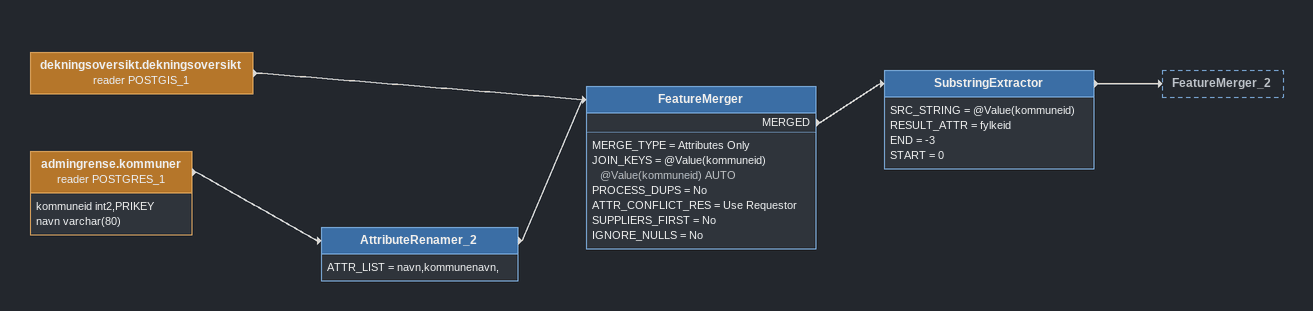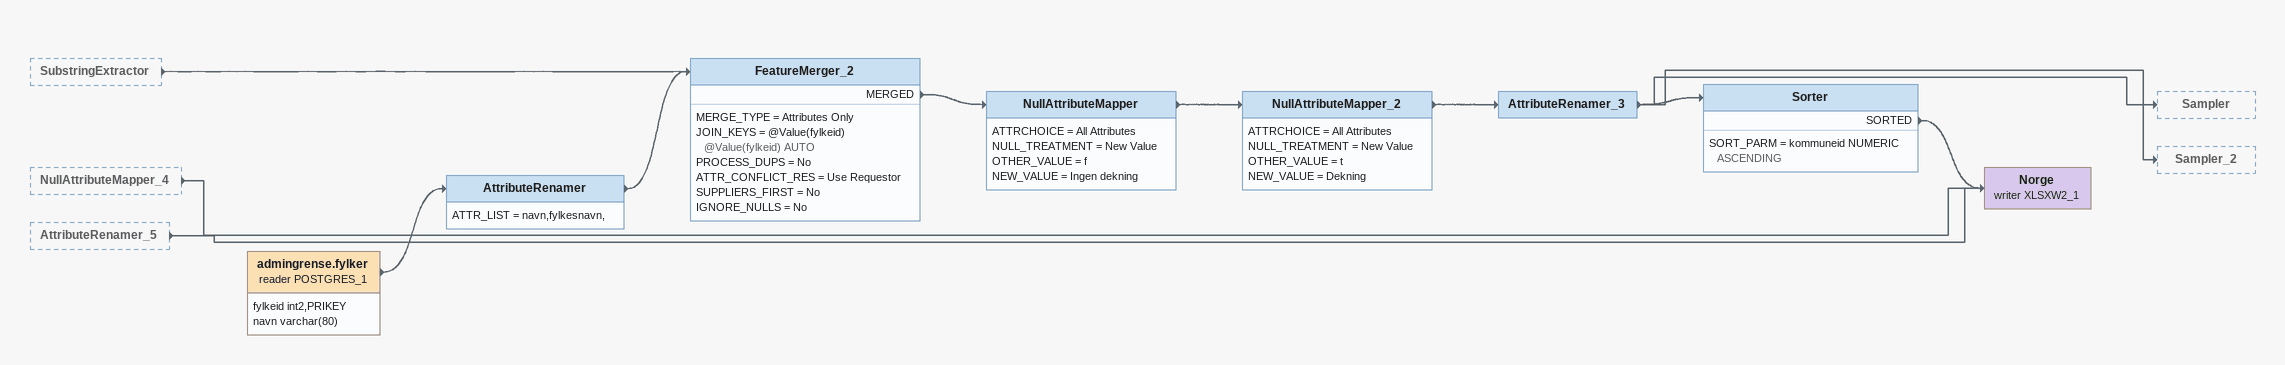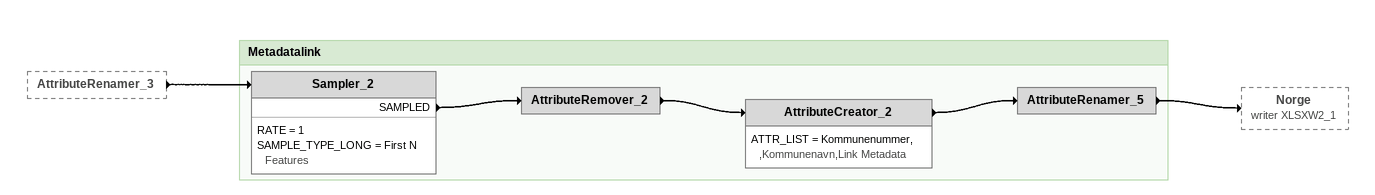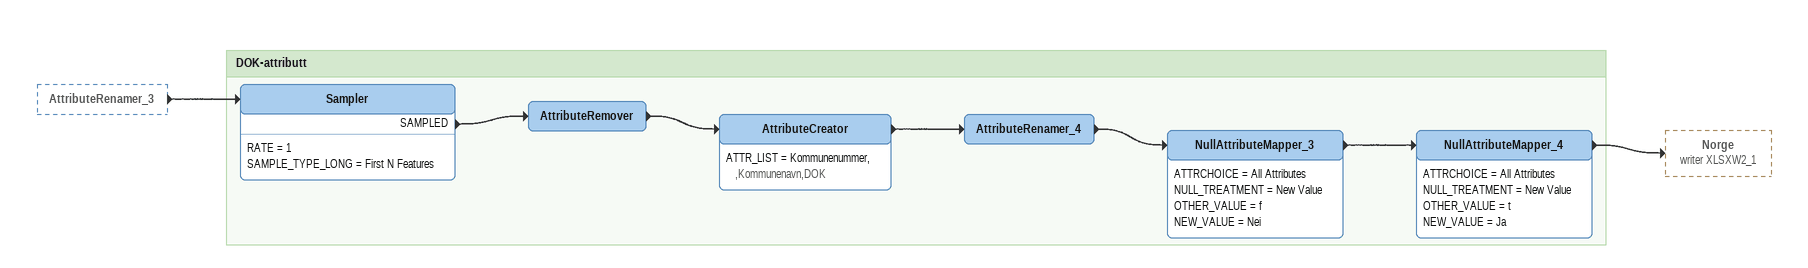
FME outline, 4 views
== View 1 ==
dekningsoversikt.dekningsoversikt (reader POSTGIS_1)
    -> FeatureMerger
admingrense.kommuner (reader POSTGRES_1)
    attributes: kommuneid int2,PRIKEY, navn varchar(80)
    -> AttributeRenamer_2
AttributeRenamer_2
    ATTR_LIST = navn,kommunenavn,
    -> FeatureMerger
FeatureMerger
    MERGE_TYPE = Attributes Only
    JOIN_KEYS = @Value(kommuneid) @Value(kommuneid) AUTO
    PROCESS_DUPS = No
    ATTR_CONFLICT_RES = Use Requestor
    SUPPLIERS_FIRST = No
    IGNORE_NULLS = No
    MERGED -> SubstringExtractor
SubstringExtractor
    SRC_STRING = @Value(kommuneid)
    RESULT_ATTR = fylkeid
    END = -3
    START = 0
    -> FeatureMerger_2

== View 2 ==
SubstringExtractor [outside]
    -> FeatureMerger_2
NullAttributeMapper_4 [outside]
    -> Norge (writer XLSXW2_1)
AttributeRenamer_5 [outside]
    -> Norge (writer XLSXW2_1)
admingrense.fylker (reader POSTGRES_1)
    attributes: fylkeid int2,PRIKEY, navn varchar(80)
    -> AttributeRenamer
AttributeRenamer
    ATTR_LIST = navn,fylkesnavn,
    -> FeatureMerger_2
FeatureMerger_2
    MERGE_TYPE = Attributes Only
    JOIN_KEYS = @Value(fylkeid) @Value(fylkeid) AUTO
    PROCESS_DUPS = No
    ATTR_CONFLICT_RES = Use Requestor
    SUPPLIERS_FIRST = No
    IGNORE_NULLS = No
    MERGED -> NullAttributeMapper
NullAttributeMapper
    ATTRCHOICE = All Attributes
    NULL_TREATMENT = New Value
    OTHER_VALUE = f
    NEW_VALUE = Ingen dekning
    -> NullAttributeMapper_2
NullAttributeMapper_2
    ATTRCHOICE = All Attributes
    NULL_TREATMENT = New Value
    OTHER_VALUE = t
    NEW_VALUE = Dekning
    -> AttributeRenamer_3
AttributeRenamer_3
    -> Sorter
    -> Sampler
    -> Sampler_2
Sorter
    SORT_PARM = kommuneid NUMERIC ASCENDING
    SORTED -> Norge (writer XLSXW2_1)
Norge (writer XLSXW2_1)

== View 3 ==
AttributeRenamer_3 [outside]
    -> Sampler_2

Bookmark: Metadatalink
Sampler_2
    RATE = 1
    SAMPLE_TYPE_LONG = First N Features
    SAMPLED -> AttributeRemover_2
AttributeRemover_2
    -> AttributeCreator_2
AttributeCreator_2
    ATTR_LIST = Kommunenummer, ,Kommunenavn,Link Metadata
    -> AttributeRenamer_5
AttributeRenamer_5
    -> Norge (writer XLSXW2_1)

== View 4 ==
AttributeRenamer_3 [outside]
    -> Sampler

Bookmark: DOK-attributt
Sampler
    RATE = 1
    SAMPLE_TYPE_LONG = First N Features
    SAMPLED -> AttributeRemover
AttributeRemover
    -> AttributeCreator
AttributeCreator
    ATTR_LIST = Kommunenummer, ,Kommunenavn,DOK
    -> AttributeRenamer_4
AttributeRenamer_4
    -> NullAttributeMapper_3
NullAttributeMapper_3
    ATTRCHOICE = All Attributes
    NULL_TREATMENT = New Value
    OTHER_VALUE = f
    NEW_VALUE = Nei
    -> NullAttributeMapper_4
NullAttributeMapper_4
    ATTRCHOICE = All Attributes
    NULL_TREATMENT = New Value
    OTHER_VALUE = t
    NEW_VALUE = Ja
    -> Norge (writer XLSXW2_1)
